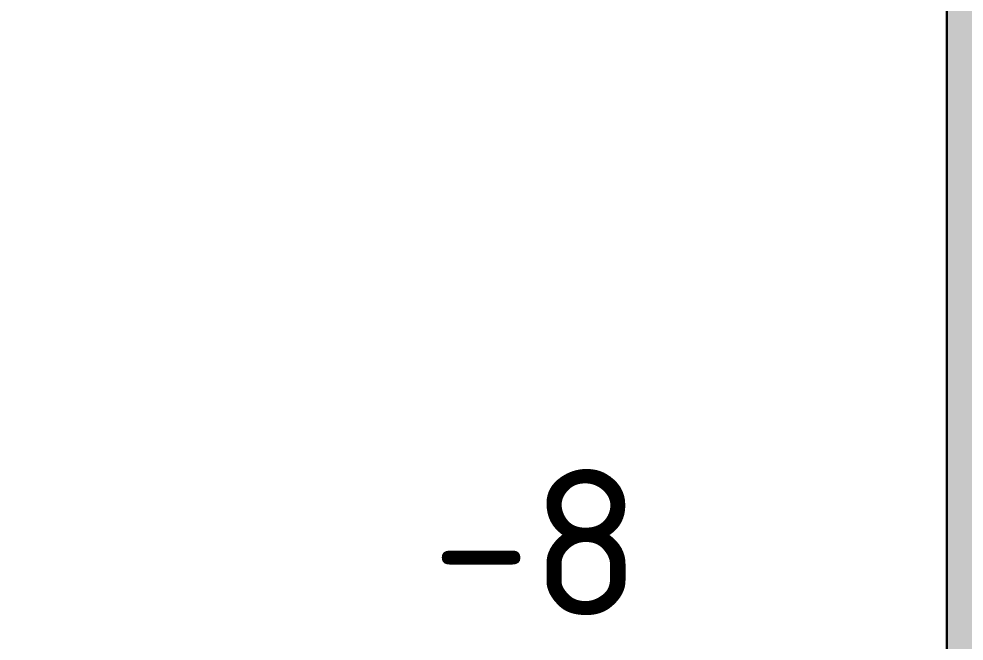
# Model space of a CAD drawing. Header units: metres. Extents: x -2111 to 158, y 19 to 1277.
# Drawn here: x 54.201 to 55.495, y 21.639 to 22.492 of the extents above; entities that cross this region are included whole.
import ezdxf

# ---------------------------------------------------------------- set-up
doc = ezdxf.new("R2010")
doc.units = ezdxf.units.M
doc.header["$PDMODE"] = 35
doc.header["$PDSIZE"] = 0.03
doc.layers.get('Defpoints').update_dxf_attribs({"color": 4})
doc.layers.add('_5-1_Площадь помещений', color=2, linetype='Continuous', plot=False)
doc.layers.add('высотные отклонения', color=7, linetype='Continuous')
doc.layers.add('Стены', color=7, linetype='Continuous')
doc.layers.add('Привязки', color=7, linetype='Continuous', lineweight=9)
doc.layers.add('Стены штриховка', color=7, linetype='Continuous', lineweight=9)
doc.styles.add('Норм 2.5', font='isocpeur.ttf', dxfattribs={"height": 2.5})
doc.dimstyles.new('Норм Оси', dxfattribs={"dimtxt": 2.5, "dimasz": 2, "dimexe": 1, "dimexo": 0.6267, "dimgap": 0.81, "dimtad": 1, "dimdec": 0, "dimlfac": 1000, "dimrnd": 10, "dimzin": 0, "dimtxsty": 'Норм 2.5', "dimblk": 'OBLIQUE', "dimcen": 0.9, "dimdle": 1.2, "dimclrd": 256, "dimclrt": 256, "dimadec": 3, "dimazin": 0, "dimtfac": 1, "dimtdec": 0, "dimtofl": 0, "dimtmove": 0, "dimatfit": 3, "dimfxl": 1, "dimtfill": 1, "dimtolj": 1, "dimtzin": 0, "dimlwd": -1, "dimlwe": -1, "dimarcsym": 0})

# ---------------------------------------------------------------- blocks, each defined once
blk = doc.blocks.new('_Oblique')
at = {"color": 0, "linetype": 'ByBlock', "lineweight": -2}
blk.add_line((-0.5, -0.5), (0.5, 0.5), dxfattribs=at)
blk = doc.blocks.new('*D190')
at = {"layer": 'Defpoints', "color": 0}
for p in [(58.67563292777595, 22.46447768556881), (58.67563292777595, 20.46367228226995), (52.67563292777595, 20.22921698802406)]:
    blk.add_point(p, dxfattribs=at)
at = {"layer": 'Привязки', "color": 0}
for p, q in [((58.67563292777595, 22.41434168556881), (58.67563292777595, 20.38367228226995)), ((52.67563292777595, 20.27935298802406), (52.67563292777595, 20.54367228226995))]:
    blk.add_line(p, q, dxfattribs=at)
at = {"layer": 'Привязки'}
blk.add_line((52.57963292777595, 20.46367228226995), (58.77163292777595, 20.46367228226995), dxfattribs=at)
at = {"layer": 'Привязки', "xscale": 0.16, "yscale": 0.16, "zscale": 0.16, "rotation": 180}
blk.add_blockref('_Oblique', (52.67563292777595, 20.46367228226995), dxfattribs=at)
at = {"layer": 'Привязки', "xscale": 0.16, "yscale": 0.16, "zscale": 0.16}
blk.add_blockref('_Oblique', (58.67563292777595, 20.46367228226995), dxfattribs=at)
at = {"layer": 'Привязки', "insert": (55.67563292777595, 20.62847228226995), "char_height": 0.2, "attachment_point": 5, "style": 'Норм 2.5', "bg_fill": 3, "box_fill_scale": 1.1, "bg_fill_color": 256, "bg_fill_true_color": 13158600, "bg_fill_transparency": 0}
blk.add_mtext('\\A1;6000', dxfattribs=at)

msp = doc.modelspace()

# ---------------------------------------------------------------- hatches: boundary and pattern name
at = {"layer": 'Стены штриховка'}
h = msp.add_hatch(dxfattribs=at)
h.set_pattern_fill('ASHLER', color=256, scale=0.2, angle=270, pattern_type=2)
h.set_pattern_definition([(315, (-64.61927968391865, 21.65925792223561), (0.07071067811865477, 0.07071067811865474), []), (315, (-64.54857968391843, 21.65925792223561), (0.07071067811865477, 0.07071067811865474), [0.05, -0.05])])
h.paths.add_polyline_path([(67.79063292777573, 24.33146920132685), (65.090632927775, 24.33146920132685), (65.090632927775, 24.03146920132667), (67.79063292777573, 24.0314692013269)])
h.paths.add_polyline_path([(61.77079376619986, 27.46146920132674), (61.62054385153533, 27.46146920132674), (61.62054385153533, 21.20646920132685), (61.77079376619986, 21.20646920132685)])
h.paths.add_polyline_path([(58.56054385153584, 27.46146920132674), (58.41029393687313, 27.46146920132674), (58.41029393687313, 21.20646920132685), (58.56054385153584, 21.20646920132685)])
h.paths.add_polyline_path([(55.62129393687246, 27.46146920132674), (55.47104402220975, 27.46146920132674), (55.47104402220975, 21.20646920132685), (55.62129393687246, 21.20646920132685)])
h.paths.add_polyline_path([(52.9360440222099, 27.45546920132688), (52.78579410754537, 27.45546920132688), (52.78579410754537, 21.20646920132685), (52.9360440222099, 21.20646920132685)])
h.paths.add_polyline_path([(49.75579410754654, 27.45546920132688), (49.60554419288201, 27.45546920132688), (49.60554419288201, 21.20646920132685), (49.75579410754654, 21.20646920132685)])
h.paths.add_polyline_path([(46.52588284243939, 27.46146920132674), (46.37563292777486, 27.46146920132674), (46.37563292777486, 21.2189692013269), (46.52588284243939, 21.2189692013269)])
h.paths.add_polyline_path([(58.47445957459058, 26.70421364192657), (58.4393948595789, 26.70421364192657), (58.4393948595789, 26.99857387814723), (58.47445957459058, 26.99857387814723)], flags=16)

# ---------------------------------------------------------------- linework, layer by layer
at = {"layer": '_5-1_Площадь помещений'}
msp.add_lwpolyline([(52.9360440222099, 27.46146920132674), (55.47104402220975, 27.46146920132674), (55.47104402220975, 21.48293427547264), (52.9360440222099, 21.48293427547264)], close=True, dxfattribs=at)
at = {"layer": 'Стены'}
msp.add_lwpolyline([(55.47104402220975, 27.46146920132674), (55.62129393687246, 27.46146920132674), (55.62129393687246, 21.20646920132685), (55.47104402220975, 21.20646920132685)], close=True, dxfattribs=at)

# ---------------------------------------------------------------- next in the draw order: dimensions: what is measured, and where the dimension line sits
at = {"layer": 'Привязки'}
dim = msp.add_linear_dim(base=(58.67563292777595, 20.46367228226995), p1=(52.67563292777595, 20.22921698802406), p2=(58.67563292777595, 22.46447768556881), dimstyle='Норм Оси', dxfattribs=at)
dim.commit()
dim.dimension.update_dxf_attribs({"geometry": '*D190', "text_midpoint": (55.67563292777595, 20.62847228226995)})

# ---------------------------------------------------------------- next in the draw order: texts
at = {"layer": 'высотные отклонения', "insert": (54.90910061835142, 21.7745215022451, 24.5424), "char_height": 0.2, "width": 0.2, "attachment_point": 5, "style": 'Норм 2.5', "bg_fill": 3, "box_fill_scale": 1.1, "bg_fill_color": 256, "bg_fill_true_color": 13158600, "bg_fill_transparency": 0}
msp.add_mtext('-8', dxfattribs=at)

doc.saveas('drawing.dxf')
